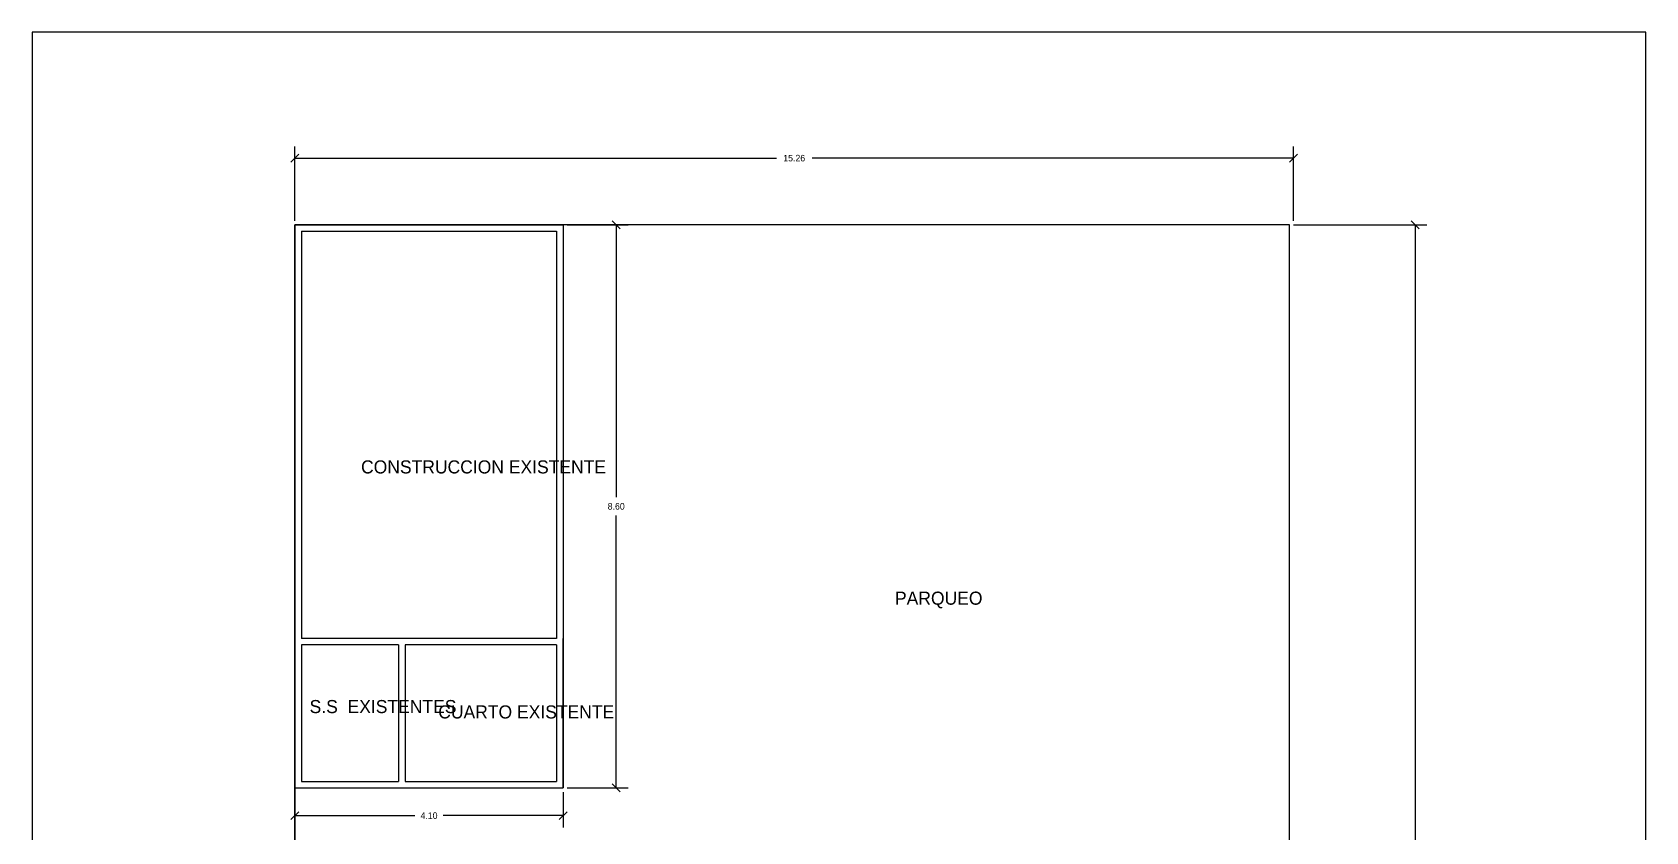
# Model space of a CAD drawing. Extents: x -52 to 126, y -84 to 6.
# Drawn here: x 18.36 to 43.02, y -6.55 to 5.65 of the extents above; entities that cross this region are included whole.
import ezdxf
from ezdxf.enums import TextEntityAlignment as Align

# ---------------------------------------------------------------- set-up
doc = ezdxf.new("R2010")
doc.units = 0
doc.header["$MEASUREMENT"] = 0
doc.layers.get('0').update_dxf_attribs({"linetype": 'CONTINUOUS'})
doc.layers.get('DEFPOINTS').update_dxf_attribs({"linetype": 'CONTINUOUS'})
for name, color, linetype in [('DIMENSIONES', 2, 'CONTINUOUS'), ('MARCO', 1, 'CONTINUOUS'), ('PAREDES', 7, 'CONTINUOUS'), ('TERRENO', 3, 'CONTINUOUS'), ('TEXTOS', 3, 'CONTINUOUS')]:
    doc.layers.add(name, color=color, linetype=linetype)
doc.styles.add('CITYBLUEPRINT', font='CIBT____.PFB', dxfattribs={"height": 0.2})
doc.dimstyles.get("Standard").update_dxf_attribs({"dimtxt": 0.18, "dimasz": 0.18, "dimexe": 0.18, "dimexo": 0.0625, "dimgap": 0.09, "dimtad": 0, "dimtih": 1, "dimtoh": 1, "dimzin": 0, "dimtxsty": 'CITYBLUEPRINT', "dimcen": 0.09, "dimazin": 3, "dimtfac": 1, "dimtofl": 0, "dimtmove": 0, "dimatfit": 3, "dimtolj": 1, "dimtzin": 0})

# ---------------------------------------------------------------- blocks, each defined once
blk = doc.blocks.new('*D36')
at = {"color": 0, "linetype": 'BYBLOCK'}
for p, q in [((37.637, 2.715), (39.675, 2.715)), ((39.555, 2.655), (39.435, 2.775)), ((39.495, 2.715), (39.495, -12.495)), ((39.495, -27.985), (39.495, -12.775)), ((37.637, -27.985), (39.675, -27.985)), ((39.555, -28.045), (39.435, -27.925))]:
    blk.add_line(p, q, dxfattribs=at)
at = {"layer": 'DEFPOINTS', "color": 0, "linetype": 'BYBLOCK'}
for p in [(37.575, 2.715), (37.575, -27.985), (39.495, -27.985)]:
    blk.add_point(p, dxfattribs=at)
at = {"color": 0, "linetype": 'BYBLOCK'}
blk.add_text('30.70', height=0.1, dxfattribs=at).set_placement((39.495, -12.635), align=Align.MIDDLE_CENTER)
blk = doc.blocks.new('*D37')
at = {"color": 0, "linetype": 'BYBLOCK'}
for p, q in [((22.315, 3.673), (22.435, 3.793)), ((22.375, 2.777), (22.375, 3.913)), ((22.375, 3.733), (29.733, 3.733)), ((37.637, 3.733), (30.279, 3.733)), ((37.577, 3.673), (37.697, 3.793)), ((37.637, 2.777), (37.637, 3.913))]:
    blk.add_line(p, q, dxfattribs=at)
at = {"layer": 'DEFPOINTS', "color": 0, "linetype": 'BYBLOCK'}
for p in [(37.637, 3.733), (22.375, 2.715), (37.637, 2.715)]:
    blk.add_point(p, dxfattribs=at)
at = {"color": 0, "linetype": 'BYBLOCK'}
blk.add_text('15.26', height=0.1, dxfattribs=at).set_placement((30.006, 3.733), align=Align.MIDDLE_CENTER)
blk = doc.blocks.new('*D43')
at = {"color": 0, "linetype": 'BYBLOCK'}
for p, q in [((26.537, 2.715), (27.466, 2.715)), ((27.346, 2.655), (27.226, 2.775)), ((27.286, 2.715), (27.286, -1.445)), ((27.286, -5.885), (27.286, -1.725)), ((26.537, -5.885), (27.466, -5.885)), ((27.346, -5.945), (27.226, -5.825))]:
    blk.add_line(p, q, dxfattribs=at)
at = {"layer": 'DEFPOINTS', "color": 0, "linetype": 'BYBLOCK'}
for p in [(26.475, 2.715), (26.475, -5.885), (27.286, -5.885)]:
    blk.add_point(p, dxfattribs=at)
at = {"color": 0, "linetype": 'BYBLOCK'}
blk.add_text('8.60', height=0.1, dxfattribs=at).set_placement((27.286, -1.585), align=Align.MIDDLE_CENTER)
blk = doc.blocks.new('*D44')
at = {"color": 0, "linetype": 'BYBLOCK'}
for p, q in [((22.375, -5.948), (22.375, -6.489)), ((26.475, -5.948), (26.475, -6.489)), ((22.315, -6.369), (22.435, -6.249)), ((22.375, -6.309), (24.21, -6.309)), ((26.475, -6.309), (24.64, -6.309)), ((26.415, -6.369), (26.535, -6.249))]:
    blk.add_line(p, q, dxfattribs=at)
at = {"layer": 'DEFPOINTS', "color": 0, "linetype": 'BYBLOCK'}
for p in [(22.375, -5.885), (26.475, -5.885), (26.475, -6.309)]:
    blk.add_point(p, dxfattribs=at)
at = {"color": 0, "linetype": 'BYBLOCK'}
blk.add_text('4.10', height=0.1, dxfattribs=at).set_placement((24.425, -6.309), align=Align.MIDDLE_CENTER)

msp = doc.modelspace()

# ---------------------------------------------------------------- linework, layer by layer
at = {"layer": 'MARCO'}
msp.add_lwpolyline([(18.362, 5.655), (18.362, -33.62), (43.019, -33.62), (43.019, 5.655)], close=True, dxfattribs=at)
at = {"layer": 'PAREDES'}
for p, q in [((22.375, 2.715), (26.475, 2.715)), ((22.375, 2.715), (22.375, -5.885)), ((26.475, 2.715), (26.475, -5.885)), ((22.475, 2.615), (26.375, 2.615)), ((22.475, 2.615), (22.475, -3.601)), ((26.375, 2.615), (26.375, -3.601)), ((22.375, -5.885), (22.375, -3.601)), ((26.375, -3.601), (22.475, -3.601)), ((26.475, -5.885), (26.475, -3.601)), ((22.475, -3.701), (22.475, -5.785)), ((23.96, -3.701), (22.475, -3.701)), ((23.96, -3.701), (23.96, -5.785)), ((26.375, -3.701), (24.06, -3.701)), ((24.06, -3.701), (24.06, -5.785)), ((26.375, -3.701), (26.375, -5.785)), ((22.375, -5.885), (26.475, -5.885)), ((22.375, -5.885), (26.475, -5.885)), ((22.475, -5.785), (23.96, -5.785)), ((24.06, -5.785), (26.375, -5.785))]:
    msp.add_line(p, q, dxfattribs=at)
at = {"layer": 'TERRENO'}
msp.add_line((22.375, -12.635), (22.375, 2.715), dxfattribs=at)
msp.add_lwpolyline([(37.575, -27.985), (37.575, 2.715), (22.375, 2.715), (22.375, -27.985)], close=True, dxfattribs=at)

# ---------------------------------------------------------------- texts
at = {"layer": 'TEXTOS', "style": 'CITYBLUEPRINT'}
for s, p in [('CONSTRUCCION EXISTENTE', (23.386, -1.083)), ('PARQUEO', (31.546, -3.088)), ('S.S  EXISTENTES', (22.6, -4.743)), ('CUARTO EXISTENTE', (24.566, -4.825))]:
    msp.add_text(s, height=0.2, dxfattribs=at).set_placement(p)

# ---------------------------------------------------------------- dimensions: what is measured, and where the dimension line sits
at = {"layer": 'DIMENSIONES'}
for base, p1, p2, picture, middle in [((37.637, 3.733), (22.375, 2.715), (37.637, 2.715), '*D37', (30.006, 3.733)), ((26.475, -6.309), (22.375, -5.885), (26.475, -5.885), '*D44', (24.425, -6.309))]:
    dim = msp.add_linear_dim(base=base, p1=p1, p2=p2, dimstyle='Standard', dxfattribs=at)
    dim.commit()
    dim.dimension.update_dxf_attribs({"geometry": picture, "text_midpoint": middle})
for base, p1, p2, picture, middle in [((27.286, -5.885), (26.475, 2.715), (26.475, -5.885), '*D43', (27.286, -1.585)), ((39.495, -27.985), (37.575, 2.715), (37.575, -27.985), '*D36', (39.495, -12.635))]:
    dim = msp.add_linear_dim(base=base, p1=p1, p2=p2, angle=90, dimstyle='Standard', dxfattribs=at)
    dim.commit()
    dim.dimension.update_dxf_attribs({"geometry": picture, "text_midpoint": middle})

doc.saveas('drawing.dxf')
